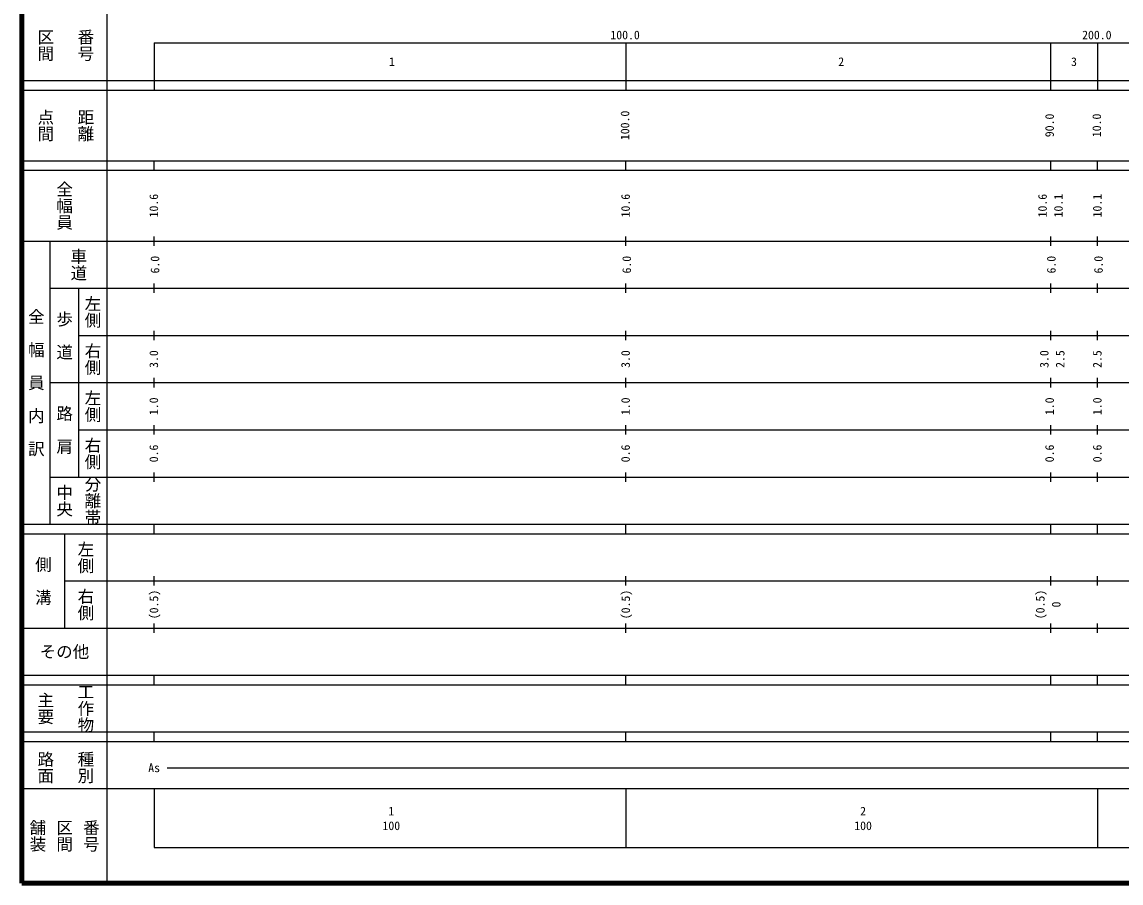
# Model space of a CAD drawing. Units: millimetres on the paper, enlarged 1000 times. Extents: x 40000 to 680000, y 20000 to 380000.
# Drawn here: x 40000 to 272966, y 20000 to 202409 of the extents above; entities that cross this region are included whole.
import ezdxf
from ezdxf.enums import TextEntityAlignment as Align

# ---------------------------------------------------------------- set-up
doc = ezdxf.new("R2010")
doc.units = ezdxf.units.MM
doc.header["$LTSCALE"] = 1000
doc.layers.add('M-TTL', color=2, linetype='Continuous', lineweight=140)
doc.layers.add('M-TTL-BAND', color=7, linetype='Continuous', lineweight=25)
doc.styles.add('@ＭＳ ゴシック', font='')
doc.styles.add('ＭＳ ゴシック', font='')
doc.styles.get('@ＭＳ ゴシック').set_extended_font_data('@MS Gothic')
doc.styles.get('ＭＳ ゴシック').set_extended_font_data('MS Gothic')

msp = doc.modelspace()

# ---------------------------------------------------------------- linework, layer by layer
at = {"layer": 'M-TTL'}
for p, q in [((40000, 380000), (40000, 20000)), ((40000, 20000), (680000, 20000))]:
    msp.add_line(p, q, dxfattribs=at)
at = {"layer": 'M-TTL-BAND'}
for p, q in [((58000, 370000), (58000, 20000)), ((68000, 198000), (579000, 198000)), ((68000, 198000), (68000, 188000)), ((168000, 198000), (168000, 188000)), ((258000, 198000), (258000, 188000)), ((268000, 198000), (268000, 188000)), ((40000, 190000), (579000, 190000)), ((40000, 188000), (579000, 188000)), ((40000, 173000), (579000, 173000)), ((68000, 171000), (68000, 173000)), ((168000, 171000), (168000, 173000)), ((258000, 173000), (258000, 171000)), ((268000, 171000), (268000, 173000)), ((40000, 171000), (579000, 171000)), ((68000, 155000), (68000, 157000)), ((168000, 155000), (168000, 157000)), ((258000, 157000), (258000, 155000)), ((268000, 155000), (268000, 157000)), ((40000, 156000), (579000, 156000)), ((46000, 96000), (46000, 156000)), ((68000, 145000), (68000, 147000)), ((168000, 145000), (168000, 147000)), ((258000, 147000), (258000, 145000)), ((268000, 145000), (268000, 147000)), ((46000, 146000), (579000, 146000)), ((52000, 146000), (52000, 106000)), ((52000, 136000), (579000, 136000)), ((68000, 135000), (68000, 137000)), ((168000, 135000), (168000, 137000)), ((258000, 137000), (258000, 135000)), ((268000, 135000), (268000, 137000)), ((46000, 126000), (579000, 126000)), ((68000, 125000), (68000, 127000)), ((168000, 125000), (168000, 127000)), ((258000, 127000), (258000, 125000)), ((268000, 125000), (268000, 127000)), ((68000, 115000), (68000, 117000)), ((168000, 115000), (168000, 117000)), ((258000, 117000), (258000, 115000)), ((268000, 115000), (268000, 117000)), ((52000, 116000), (579000, 116000)), ((46000, 106000), (579000, 106000)), ((68000, 105000), (68000, 107000)), ((168000, 105000), (168000, 107000)), ((258000, 107000), (258000, 105000)), ((268000, 105000), (268000, 107000)), ((40000, 96000), (579000, 96000)), ((68000, 94000), (68000, 96000)), ((168000, 94000), (168000, 96000)), ((258000, 96000), (258000, 94000)), ((268000, 94000), (268000, 96000)), ((40000, 94000), (579000, 94000)), ((49000, 94000), (49000, 74000)), ((49000, 84000), (579000, 84000)), ((68000, 83000), (68000, 85000)), ((168000, 83000), (168000, 85000)), ((258000, 85000), (258000, 83000)), ((268000, 83000), (268000, 85000)), ((68000, 73000), (68000, 75000)), ((168000, 73000), (168000, 75000)), ((258000, 75000), (258000, 73000)), ((268000, 73000), (268000, 75000)), ((40000, 74000), (579000, 74000)), ((40000, 64000), (579000, 64000)), ((68000, 62000), (68000, 64000)), ((168000, 62000), (168000, 64000)), ((258000, 64000), (258000, 62000)), ((268000, 62000), (268000, 64000)), ((40000, 62000), (579000, 62000)), ((40000, 52000), (579000, 52000)), ((68000, 50000), (68000, 52000)), ((168000, 50000), (168000, 52000)), ((258000, 52000), (258000, 50000)), ((268000, 50000), (268000, 52000)), ((40000, 50000), (579000, 50000)), ((70805, 44406), (550197, 44406)), ((40000, 40000), (579000, 40000)), ((68000, 40000), (68000, 27500)), ((168000, 40000), (168000, 27500)), ((268000, 40000), (268000, 27500)), ((68000, 27500), (579000, 27500))]:
    msp.add_line(p, q, dxfattribs=at)

# ---------------------------------------------------------------- texts
for s, height, rotation, style, p in [('区間', 2566, 270, '@ＭＳ ゴシック', (45000, 197500)), ('番号', 2566, 270, '@ＭＳ ゴシック', (53500, 197500)), ('点間', 2566, 270, '@ＭＳ ゴシック', (45000, 180500)), ('距離', 2566, 270, '@ＭＳ ゴシック', (53500, 180500)), ('100.0', 1833, 90, 'ＭＳ ゴシック', (167812, 180500)), ('90.0', 1833, 90, 'ＭＳ ゴシック', (257812, 180500)), ('10.0', 1833, 90, 'ＭＳ ゴシック', (267812, 180500)), ('全幅員', 2566, 270, '@ＭＳ ゴシック', (49000, 163500)), ('10.6', 1833, 90, 'ＭＳ ゴシック', (67930, 163500)), ('10.6', 1833, 90, 'ＭＳ ゴシック', (167930, 163500)), ('10.6', 1833, 90, 'ＭＳ ゴシック', (256311, 163500)), ('10.1', 1833, 90, 'ＭＳ ゴシック', (259687, 163500)), ('10.1', 1833, 90, 'ＭＳ ゴシック', (267930, 163500)), ('車道', 2566, 270, '@ＭＳ ゴシック', (52000, 151000)), ('6.0', 1833, 90, 'ＭＳ ゴシック', (68180, 151000)), ('6.0', 1833, 90, 'ＭＳ ゴシック', (168180, 151000)), ('6.0', 1833, 90, 'ＭＳ ゴシック', (258187, 151000)), ('6.0', 1833, 90, 'ＭＳ ゴシック', (268180, 151000)), ('左側', 2566, 270, '@ＭＳ ゴシック', (55000, 141000)), ('全\u3000幅\u3000員\u3000内\u3000訳', 2566, 270, '@ＭＳ ゴシック', (43000, 126000)), ('歩\u3000道', 2566, 270, '@ＭＳ ゴシック', (49000, 136000)), ('右側', 2566, 270, '@ＭＳ ゴシック', (55000, 131000)), ('3.0', 1833, 90, 'ＭＳ ゴシック', (67930, 131000)), ('3.0', 1833, 90, 'ＭＳ ゴシック', (167930, 131000)), ('3.0', 1833, 90, 'ＭＳ ゴシック', (256686, 131000)), ('2.5', 1833, 90, 'ＭＳ ゴシック', (260062, 131000)), ('2.5', 1833, 90, 'ＭＳ ゴシック', (267930, 131000)), ('左側', 2566, 270, '@ＭＳ ゴシック', (55000, 121000)), ('1.0', 1833, 90, 'ＭＳ ゴシック', (67930, 121000)), ('1.0', 1833, 90, 'ＭＳ ゴシック', (167930, 121000)), ('1.0', 1833, 90, 'ＭＳ ゴシック', (257812, 121000)), ('1.0', 1833, 90, 'ＭＳ ゴシック', (267930, 121000)), ('路\u3000肩', 2566, 270, '@ＭＳ ゴシック', (49000, 116000)), ('右側', 2566, 270, '@ＭＳ ゴシック', (55000, 111000)), ('0.6', 1833, 90, 'ＭＳ ゴシック', (67930, 111000)), ('0.6', 1833, 90, 'ＭＳ ゴシック', (167930, 111000)), ('0.6', 1833, 90, 'ＭＳ ゴシック', (257812, 111000)), ('0.6', 1833, 90, 'ＭＳ ゴシック', (267930, 111000)), ('分離帯', 2566, 270, '@ＭＳ ゴシック', (55000, 101000)), ('中央', 2566, 270, '@ＭＳ ゴシック', (49000, 101000)), ('左側', 2566, 270, '@ＭＳ ゴシック', (53500, 89000)), ('側\u3000溝', 2566, 270, '@ＭＳ ゴシック', (44500, 84000)), ('右側', 2566, 270, '@ＭＳ ゴシック', (53500, 79000)), ('(0.5)', 1833, 90, 'ＭＳ ゴシック', (67961, 79000)), ('(0.5)', 1833, 90, 'ＭＳ ゴシック', (167961, 79000)), ('(0.5)', 1833, 90, 'ＭＳ ゴシック', (255843, 79000)), ('0', 1833, 90, 'ＭＳ ゴシック', (259218, 79000)), ('工作物', 2566, 270, '@ＭＳ ゴシック', (53500, 57000)), ('主要', 2566, 270, '@ＭＳ ゴシック', (45000, 57000)), ('路面', 2566, 270, '@ＭＳ ゴシック', (45000, 44500)), ('種別', 2566, 270, '@ＭＳ ゴシック', (53500, 44500)), ('舗装', 2566, 270, '@ＭＳ ゴシック', (43333, 30000)), ('区間', 2566, 270, '@ＭＳ ゴシック', (49000, 30000)), ('番号', 2566, 270, '@ＭＳ ゴシック', (54667, 30000))]:
    msp.add_text(s, height=height, rotation=rotation, dxfattribs=dict(at, style=style)).set_placement(p, align=Align.MIDDLE_CENTER)
at = {"layer": 'M-TTL-BAND', "style": 'ＭＳ ゴシック'}
for s, p in [('100.0', (167844, 198195)), ('200.0', (267844, 198195))]:
    msp.add_text(s, height=1833, dxfattribs=at).set_placement(p, align=Align.BOTTOM_CENTER)
for s, height, p in [('1', 1833, (118416, 194000)), ('2', 1833, (213652, 194000)), ('3', 1833, (262999, 194000)), ('その他', 2566, (49000, 69000)), ('As', 1833, (68006, 44406)), ('1', 1833, (118288, 35238)), ('2', 1833, (218288, 35238)), ('100', 1833, (118288, 32131)), ('100', 1833, (218288, 32131))]:
    msp.add_text(s, height=height, dxfattribs=at).set_placement(p, align=Align.MIDDLE_CENTER)

doc.saveas('drawing.dxf')
